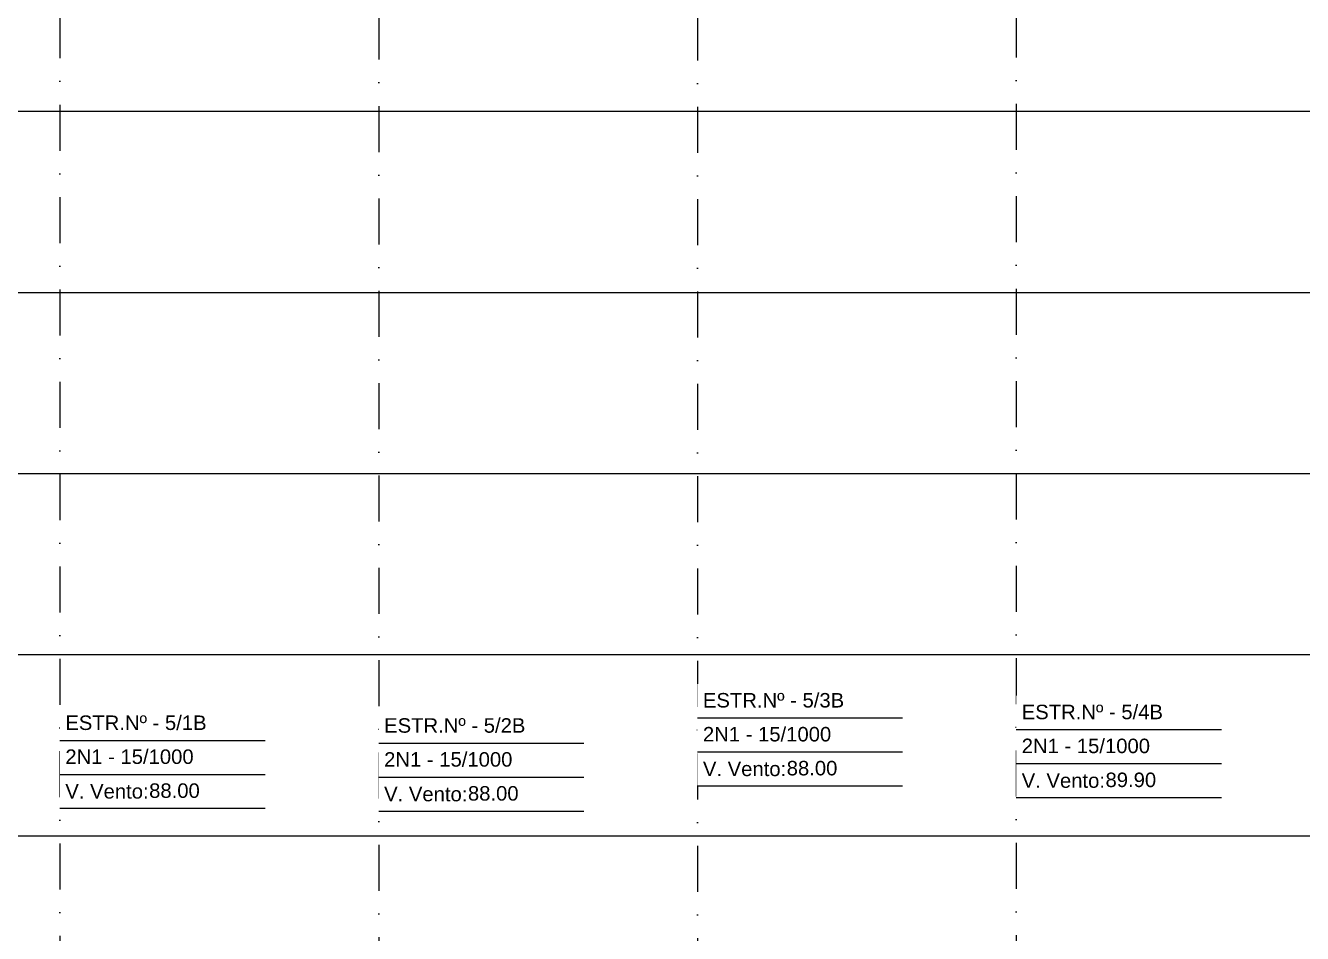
# Model space of a CAD drawing. Header units: metres. Extents: x -121 to 9872, y 3505 to 10721.
# Drawn here: x 5096.3 to 5448.7, y 6450 to 6700.7 of the extents above; entities that cross this region are included whole.
import ezdxf
from ezdxf.enums import TextEntityAlignment as Align

# ---------------------------------------------------------------- set-up
doc = ezdxf.new("R2010")
doc.units = ezdxf.units.M
doc.set_wipeout_variables(frame=1)
doc.linetypes.add('DASHDOT', pattern=[25.4, 12.7, -6.35, 0, -6.35])
for name, color, linetype in [('Cabeçalho', 7, 'Continuous'), ('GRID', 253, 'Continuous'), ('Ind_Bloco', 7, 'Continuous')]:
    doc.layers.add(name, color=color, linetype=linetype)
doc.styles.add('Arial', font='arial.ttf')
doc.styles.add('SIMM-PADRÃO_(TXT)', font='arial.ttf', dxfattribs={"height": 2})

# ---------------------------------------------------------------- blocks, each defined once
blk = doc.blocks.new('BlocoCabecalho')
blk.add_wipeout([(-11.66, -3.34), (44.97, -3.34), (44.97, -31.45), (-11.66, -31.45)])
for points in [[(-11.66, -12.71), (44.97, -12.71)], [(-11.66, -22.08), (44.97, -22.08)], [(-11.66, -31.45), (44.97, -31.45)]]:
    blk.add_lwpolyline(points)
at = {"style": 'SIMM-PADRÃO_(TXT)'}
for tag, p in [('ESTRUTURANUM', (-10.16, -11.03)), ('TIPO_ESFORÇO', (-10.16, -20.4)), ('VÃOVENTO', (12.97, -29.77))]:
    blk.add_attdef(tag, text='', height=4, dxfattribs=at).set_placement(p, align=Align.BOTTOM_LEFT)
at = {"layer": 'Ind_Bloco', "color": 7, "style": 'Arial'}
blk.add_text('V. Vento:', height=4, dxfattribs=at).set_placement((-10.16, -26.77), align=Align.MIDDLE_LEFT)

msp = doc.modelspace()

# ---------------------------------------------------------------- linework, layer by layer
at = {"layer": 'GRID', "linetype": 'DASHDOT'}
for p, q in [((5105.758, 7877.309), (5105.758, 5510.541)), ((5193.758, 7876.942), (5193.758, 5510.174)), ((5281.758, 7876.709), (5281.758, 5509.941)), ((5369.758, 7877.505), (5369.758, 5510.737))]:
    msp.add_line(p, q, dxfattribs=at)
at = {"layer": 'GRID'}
for points in [[(-30.298, 6676.973), (7827.812, 6676.973)], [(-30.298, 6626.973), (7827.812, 6626.973)], [(-30.298, 6576.973), (7827.812, 6576.973)], [(-30.298, 6526.973), (7827.812, 6526.973)], [(-30.298, 6476.973), (7827.812, 6476.973)]]:
    msp.add_lwpolyline(points, dxfattribs=at)

# ---------------------------------------------------------------- next in the draw order: block references
at = {"layer": 'Cabeçalho'}
for p, values in [((5293.414, 6522.194), {'ESTRUTURANUM': 'ESTR.Nº - 5/3B', 'TIPO_ESFORÇO': '2N1 - 15/1000', 'VÃOVENTO': '88.00'}), ((5381.414, 6518.964), {'ESTRUTURANUM': 'ESTR.Nº - 5/4B', 'TIPO_ESFORÇO': '2N1 - 15/1000', 'VÃOVENTO': '89.90'}), ((5117.414, 6515.988), {'ESTRUTURANUM': 'ESTR.Nº - 5/1B', 'TIPO_ESFORÇO': '2N1 - 15/1000', 'VÃOVENTO': '88.00'}), ((5205.414, 6515.234), {'ESTRUTURANUM': 'ESTR.Nº - 5/2B', 'TIPO_ESFORÇO': '2N1 - 15/1000', 'VÃOVENTO': '88.00'})]:
    msp.add_blockref('BlocoCabecalho', p, dxfattribs=at).add_auto_attribs(values)

doc.saveas('drawing.dxf')
